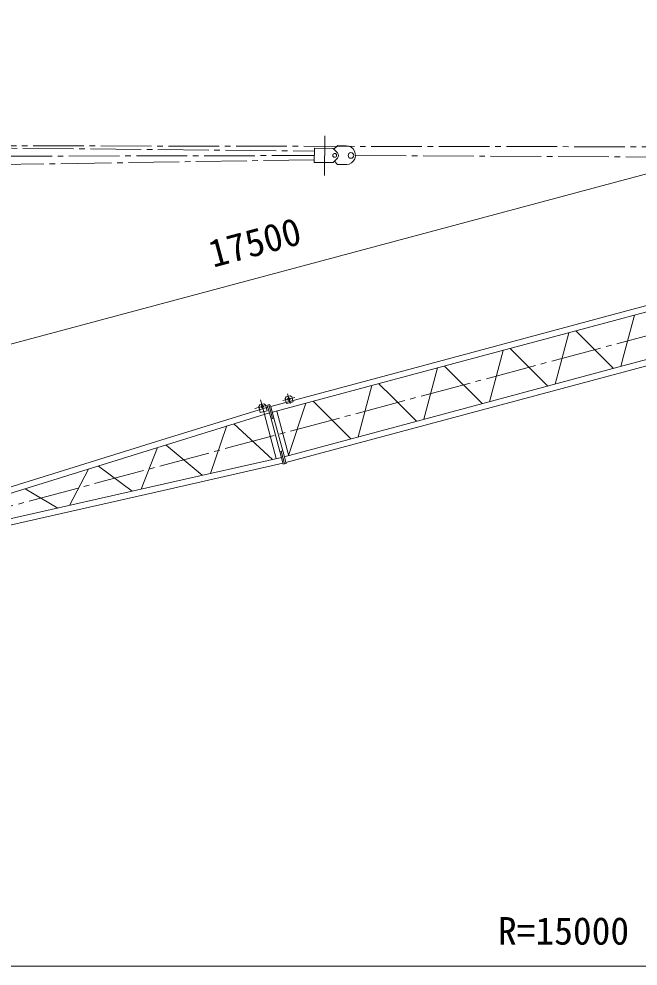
# Model space of a CAD drawing. Units: millimetres, scale not verified. Extents: x -17582 to 17444, y -25751 to 25749.
# Drawn here: x -9696 to -3102, y 6736 to 16824 of the extents above; entities that cross this region are included whole.
import ezdxf
from ezdxf.enums import TextEntityAlignment as Align

# ---------------------------------------------------------------- set-up
doc = ezdxf.new("R2010")
doc.units = ezdxf.units.MM
doc.header["$LTSCALE"] = 60
doc.linetypes.add('CHAIN2', pattern=[12, 9, -1, 1, -1])
for name, color, linetype, lineweight in [('0-3_05 寸法', 7, 'Continuous', 18), ('0-4_10 当社外形線', 7, 'Continuous', 18), ('0-5_12 当社中心線', 7, 'CHAIN2', 18), ('0-7_21 躯体・土木細線', 7, 'Continuous', 18)]:
    doc.layers.add(name, color=color, linetype=linetype, lineweight=lineweight)
doc.styles.add('ＭＳ ゴシック', font='')
doc.styles.get('ＭＳ ゴシック').set_extended_font_data('MS Gothic')

msp = doc.modelspace()

# ---------------------------------------------------------------- linework, layer by layer
at = {"layer": '0-3_05 寸法'}
for p, q in [((3138.84, 16823.87), (-12991.9, 12500.66)), ((-5782.5, 13027.47), (-3367.71, 13674.6)), ((-3350.89, 13611.82), (-5765.68, 12964.69)), ((-3838.94, 13481.04), (-3985.94, 12934.34)), ((-3362.34, 13101.45), (-3763.1, 13501.34)), ((-4538.21, 13293.63), (-4685.27, 12746.93)), ((-4061.68, 12914.04), (-4462.45, 13313.93)), ((-3253.03, 13246.61), (-3286.6, 13121.75)), ((-3224.06, 13138.52), (-5638.85, 12491.38)), ((-4761.03, 12726.63), (-5161.77, 13126.53)), ((-5622.03, 12428.59), (-3207.24, 13075.72)), ((-5237.53, 13106.22), (-5384.6, 12559.52)), ((-5460.36, 12539.21), (-5721.5, 12799.8)), ((-8185.48, 12336.24), (-10575.27, 11595.52)), ((-8168.61, 12273.3), (-10087.03, 11678.48)), ((-8218.07, 12257.96), (-8392.77, 11815.54)), ((-8956.31, 12029.07), (-9158.09, 11641.98)), ((-8490.26, 11793.43), (-8849.39, 12062.22)), ((-10488.89, 11273.16), (-8048.98, 11826.74)), ((-8065.82, 11889.69), (-10024.58, 11445.47)), ((-9279.96, 11614.35), (-9630.96, 11819.89)), ((3673.2, 6736.23), (-10526.8, 6736.23))]:
    msp.add_line(p, q, dxfattribs=at)
at = {"layer": '0-4_10 当社外形線'}
for p, q in [((-6348.77, 15443.48), (-6303.81, 15397.32)), ((-6300.43, 15475), (-6340.94, 15435.44)), ((-6350.55, 15293.49), (-6303.81, 15341.5)), ((-6335.72, 15308.73), (-6302.8, 15275.02)), ((-6302.8, 15275.02), (-6231.5, 15274.17))]:
    msp.add_line(p, q, dxfattribs=at)
for points in [[(-6348.77, 15443.48), (-6548.76, 15445.85), (-6550.54, 15295.86), (-6350.55, 15293.49)], [(-6210.45, 15472.25), (-6210.43, 15473.94), (-6300.43, 15475)]]:
    msp.add_lwpolyline(points, dxfattribs=at)
for centre, radius in [((-6332.45, 15370.68), 20), ((-6159.39, 15369.82), 30)]:
    msp.add_circle(centre, radius, dxfattribs=at)
for centre, radius, start, end in [((-6212, 15372.26), 100, 258.75352, 89.11322), ((-6332.46, 15369.41), 40, 315.76552, 44.24372)]:
    msp.add_arc(centre, radius, start, end, dxfattribs=at)
at = {"layer": '0-5_12 当社中心線'}
for p, q in [((-6435.98, 15578.35), (-6440.99, 15155.58)), ((-13254.32, 15477.83), (-6549.1, 15417.03)), ((3956.97, 15451.58), (-13254.32, 15477.83)), ((4150.11, 15368.33), (-13100.29, 10746.1)), ((-12762.94, 15354.33), (-6549.67, 15368.99)), ((-6112.03, 15370.02), (3956.93, 15316.58)), ((-6550.19, 15324.65), (-12988.92, 15223.9))]:
    msp.add_line(p, q, dxfattribs=at)
at = {"layer": '0-7_21 躯体・土木細線'}
for p, q in [((-3367.71, 13674.6), (-2021.19, 14035.44)), ((-2004.4, 13972.66), (-3350.89, 13611.82)), ((-3139.6, 13668.45), (-3253.03, 13246.61)), ((-1877.58, 13499.36), (-3224.06, 13138.52)), ((-3207.24, 13075.72), (-1860.7, 13436.58)), ((-7013.09, 12697.69), (-5782.5, 13027.47)), ((-5765.68, 12964.69), (-6996.25, 12634.9)), ((-5936.86, 12918.8), (-6083.92, 12372.1)), ((-5721.5, 12799.8), (-5861.1, 12939.12)), ((-6835.49, 12830.81), (-6808.25, 12729.16)), ((-7184.71, 12673.04), (-7022.13, 12716.61)), ((-7131.63, 12713.15), (-7142.23, 12694.78)), ((-7088.16, 12724.8), (-7131.63, 12713.15)), ((-7122.38, 12765.57), (-7081.88, 12614.42)), ((-7069.79, 12714.19), (-7088.16, 12724.8)), ((-6883.24, 12758.36), (-6757.91, 12791.95)), ((-6850.08, 12798.31), (-6860.68, 12779.94)), ((-6806.6, 12809.96), (-6850.08, 12798.31)), ((-6641.41, 12730), (-6826.31, 12173.15)), ((-6788.23, 12799.36), (-6806.6, 12809.96)), ((-6159.68, 12351.8), (-6560.42, 12751.7)), ((-7044.15, 12690), (-8185.48, 12336.24)), ((-7027.31, 12627.17), (-8168.61, 12273.3)), ((-7080.84, 12610.58), (-6955.16, 12141.57)), ((-6947.96, 12647.84), (-6823.15, 12182.09)), ((-6996.31, 12132.24), (-7405.67, 12509.86)), ((-7010.5, 12564.44), (-6917.31, 12216.71)), ((-6979.43, 12572.11), (-6886.24, 12224.39)), ((-7486.54, 12484.78), (-7655.69, 11982.71)), ((-5638.85, 12491.38), (-6869.42, 12161.6)), ((-6852.6, 12098.82), (-5622.03, 12428.59)), ((-7742.7, 11962.97), (-8128.02, 12285.89)), ((-6900.5, 12153.97), (-8065.82, 11889.69)), ((-8048.98, 11826.74), (-6883.67, 12091.13))]:
    msp.add_line(p, q, dxfattribs=at)
for points in [[(-7142.23, 12694.78), (-7125.41, 12631.99), (-7052.96, 12651.41), (-7069.79, 12714.19)], [(-6860.68, 12779.94), (-6846.44, 12726.81), (-6774, 12746.23), (-6788.23, 12799.36)], [(-6979.43, 12572.11), (-7015.83, 12707.94), (-7031.29, 12703.8), (-6995.05, 12568.58), (-6979.59, 12572.72)], [(-6886.24, 12224.39), (-6850.16, 12089.76), (-6865.62, 12085.62), (-6901.86, 12220.85), (-6886.4, 12224.99)]]:
    msp.add_lwpolyline(points, dxfattribs=at)
for points in [[(-7010.5, 12564.44), (-6995.05, 12568.58), (-7031.29, 12703.8), (-7046.74, 12699.66)], [(-6881.07, 12081.48), (-6865.62, 12085.62), (-6901.86, 12220.85), (-6917.31, 12216.71)]]:
    msp.add_lwpolyline(points, close=True, dxfattribs=at)
for centre in [(-6820.57, 12775.16), (-7103.42, 12694.82)]:
    msp.add_circle(centre, 14, dxfattribs=at)

# ---------------------------------------------------------------- texts
at = {"layer": '0-3_05 寸法', "style": 'ＭＳ ゴシック'}
msp.add_text('17500', height=293.3, rotation=15.003, dxfattribs=at).set_placement((-7605.23, 14089.28), align=Align.BOTTOM_LEFT)
msp.add_text('R=15000', height=293.3, dxfattribs=at).set_placement((-4593.47, 6876.23), align=Align.BOTTOM_LEFT)

doc.saveas('drawing.dxf')
